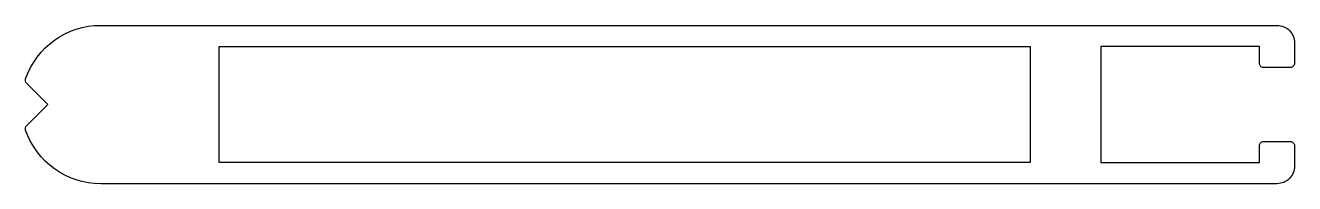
# Model space of a CAD drawing. Extents: x 415.4 to 487.4, y 299.3 to 308.3.
import ezdxf

# ---------------------------------------------------------------- set-up
doc = ezdxf.new("R2010")
doc.units = 0
doc.layers.get('0').update_dxf_attribs({"linetype": 'CONTINUOUS'})

msp = doc.modelspace()

# ---------------------------------------------------------------- linework, layer by layer
msp.add_lwpolyline([(486.448, 299.29), (419.72, 299.29, -0.320698), (415.462, 302.335, -0.286161), (415.522, 302.592), (416.72, 303.79), (415.522, 304.989, -0.286161), (415.462, 305.246, -0.320698), (419.72, 308.29), (486.448, 308.29, -0.414214), (487.448, 307.29), (487.448, 306.14, -0.414214), (487.198, 305.89), (485.698, 305.89, -0.414214), (485.448, 306.14), (485.448, 307.09), (476.448, 307.09), (476.448, 300.49), (485.448, 300.49), (485.448, 301.44, -0.414214), (485.698, 301.69), (487.198, 301.69, -0.414214), (487.448, 301.44), (487.448, 300.29, -0.414214)], format="xyb", close=True)
msp.add_lwpolyline([(426.448, 300.49), (426.448, 307.09), (472.448, 307.09), (472.448, 300.49)], close=True)

doc.saveas('drawing.dxf')
